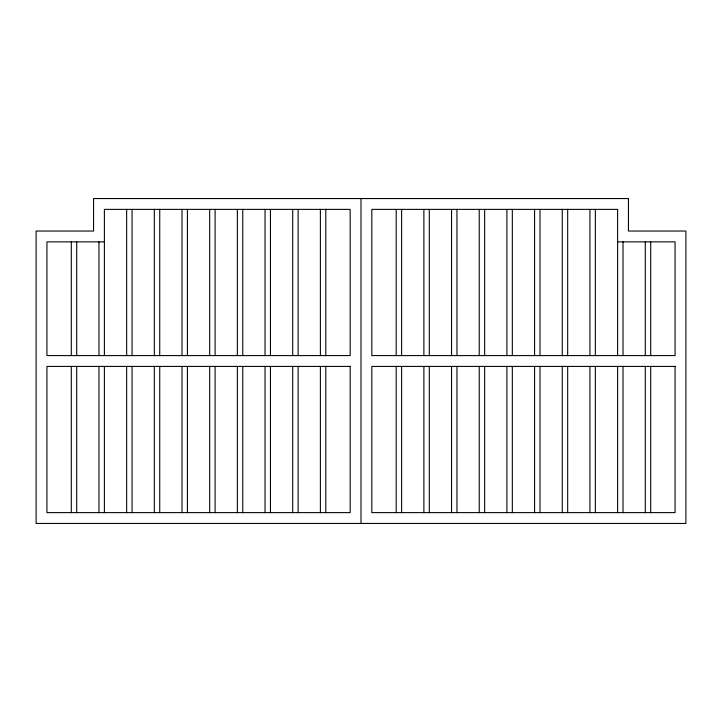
<?xml version="1.0" encoding="UTF-8"?>
<svg xmlns="http://www.w3.org/2000/svg" width="722" height="722" viewBox="0 0 722 722"><rect width="100%" height="100%" fill="white"/><g stroke="black" fill="none" stroke-linecap="round" stroke-linejoin="round"><path stroke-width="1.08" d="M104.392 241.87L46.93 241.87L46.93 355.585L350.17 355.585L350.17 209.38L104.392 209.38L104.392 355.585M617.608 241.87L675.07 241.87L675.07 355.585L371.83 355.585L371.83 209.38L617.608 209.38L617.608 355.585M650.702 241.87L650.702 355.585M650.702 366.415L650.702 512.62M645.288 241.87L645.288 355.585M645.288 366.415L645.288 512.62M623.023 241.87L623.023 355.585M623.023 366.415L623.023 512.62M617.608 366.415L617.608 512.62M595.352 209.38L595.352 355.585M595.352 366.415L595.352 512.62M589.937 209.38L589.937 355.585M589.937 366.415L589.937 512.62M567.673 209.38L567.673 355.585M567.673 366.415L567.673 512.62M562.257 209.38L562.257 355.585M562.257 366.415L562.257 512.62M539.993 209.38L539.993 355.585M539.993 366.415L539.993 512.62M534.578 209.38L534.578 355.585M534.578 366.415L534.578 512.62M512.322 209.38L512.322 355.585M512.322 366.415L512.322 512.62M506.907 209.38L506.907 355.585M506.907 366.415L506.907 512.62M484.642 209.38L484.642 355.585M484.642 366.415L484.642 512.62M479.227 209.38L479.227 355.585M479.227 366.415L479.227 512.62M456.963 209.38L456.963 355.585M456.963 366.415L456.963 512.62M451.548 209.38L451.548 355.585M451.548 366.415L451.548 512.62M429.292 209.38L429.292 355.585M429.292 366.415L429.292 512.62M423.877 209.38L423.877 355.585M423.877 366.415L423.877 512.62M401.613 209.38L401.613 355.585M401.613 366.415L401.613 512.62M396.197 209.38L396.197 355.585M396.197 366.415L396.197 512.62M361 198.55L361 523.45M325.803 209.38L325.803 355.585M325.803 366.415L325.803 512.62M320.387 209.38L320.387 355.585M320.387 366.415L320.387 512.62M298.123 209.38L298.123 355.585M298.123 366.415L298.123 512.62M292.708 209.38L292.708 355.585M292.708 366.415L292.708 512.62M270.452 209.38L270.452 355.585M270.452 366.415L270.452 512.62M265.037 209.38L265.037 355.585M265.037 366.415L265.037 512.62M242.772 209.38L242.772 355.585M242.772 366.415L242.772 512.62M237.357 209.38L237.357 355.585M237.357 366.415L237.357 512.62M215.093 209.38L215.093 355.585M215.093 366.415L215.093 512.62M209.678 209.38L209.678 355.585M209.678 366.415L209.678 512.62M187.422 209.38L187.422 355.585M187.422 366.415L187.422 512.62M182.007 209.38L182.007 355.585M182.007 366.415L182.007 512.62M159.743 209.38L159.743 355.585M159.743 366.415L159.743 512.62M154.327 209.38L154.327 355.585M154.327 366.415L154.327 512.62M132.063 209.38L132.063 355.585M132.063 366.415L132.063 512.62M126.648 209.38L126.648 355.585M126.648 366.415L126.648 512.62M104.392 366.415L104.392 512.62M98.977 241.87L98.977 355.585M98.977 366.415L98.977 512.62M76.712 241.87L76.712 355.585M76.712 366.415L76.712 512.62M71.297 241.87L71.297 355.585M71.297 366.415L71.297 512.62M628.438 198.55L93.562 198.55L93.562 231.04L36.1 231.04L36.1 523.45L685.9 523.45L685.9 231.04L628.438 231.04L628.438 198.55M350.17 366.415L46.93 366.415L46.93 512.62L350.17 512.62L350.17 366.415M675.07 366.415L371.83 366.415L371.83 512.62L675.07 512.62L675.07 366.415"/></g></svg>
